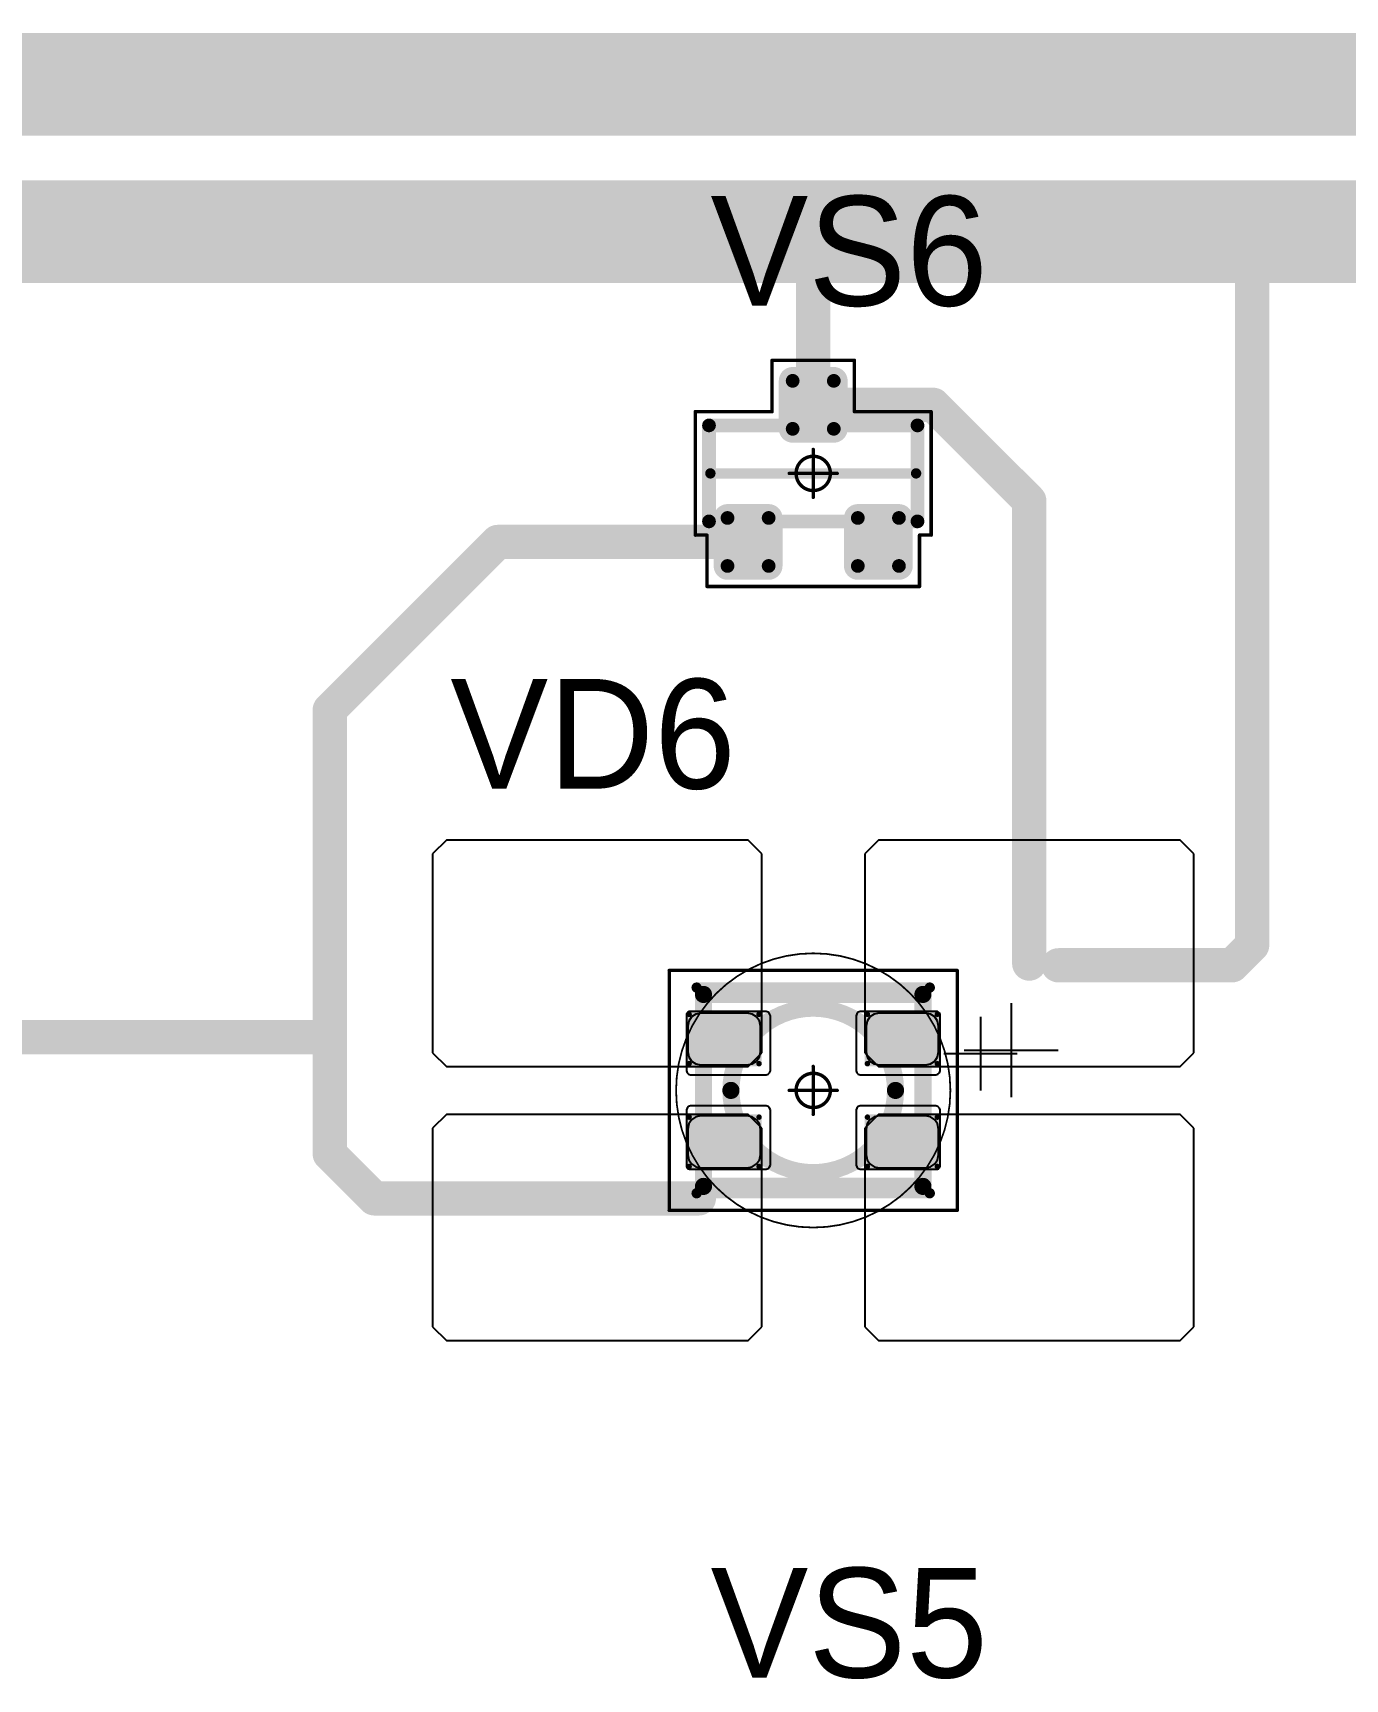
# Model space of a CAD drawing. Header units: millimetres. Extents: x 0 to 400, y 0 to 514.
# Drawn here: x 208.62 to 227.76, y 323.91 to 347.93 of the extents above; entities that cross this region are included whole.
import ezdxf

# ---------------------------------------------------------------- set-up
doc = ezdxf.new("R2010")
doc.units = ezdxf.units.MM
for name, color, linetype in [('Mechanical13', 56, 'Continuous'), ('Mechanical15', 56, 'Continuous'), ('Mechanical2', 216, 'Continuous'), ('TopLayer', 1, 'Continuous'), ('TopOverlay', 2, 'Continuous'), ('TopPaste', 8, 'Continuous'), ('TopSolder', 216, 'Continuous')]:
    doc.layers.add(name, color=color, linetype=linetype)

# ---------------------------------------------------------------- blocks, each defined once
blk = doc.blocks.new('SOT23_176')
at = {"layer": 'Mechanical13', "const_width": 0.2}
for points in [[(-0.7, 1.52), (0.7, 1.52)], [(-0.7, 1.52), (-0.7, -1.52)], [(0.7, 1.52), (0.7, -1.52)], [(-0.7, -1.52), (0.7, -1.52)]]:
    blk.add_lwpolyline(points, dxfattribs=at)
at = {"layer": 'Mechanical13', "const_width": 0.1}
for points in [[(-0.75, 1.52, 1), (-0.65, 1.52, 1)], [(-0.75, 1.52, 1), (-0.65, 1.52, 1)], [(0.65, 1.52, 1), (0.75, 1.52, 1)], [(0.65, 1.52, 1), (0.75, 1.52, 1)], [(-0.75, -1.52, 1), (-0.65, -1.52, 1)], [(-0.75, -1.52, 1), (-0.65, -1.52, 1)], [(0.65, -1.52, 1), (0.75, -1.52, 1)], [(0.65, -1.52, 1), (0.75, -1.52, 1)]]:
    blk.add_lwpolyline(points, format="xyb", close=True, dxfattribs=at)
at = {"layer": 'Mechanical15', "const_width": 0.05}
for points in [[(-0.9, 1.72), (-0.9, 1.55)], [(-0.9, 1.72), (0.9, 1.72)], [(0.9, 1.72), (0.9, 0.6)], [(-1.65, 1.55), (-1.65, -1.55)], [(-1.65, 1.55), (-0.9, 1.55)], [(0.9, 0.6), (1.65, 0.6)], [(1.65, 0.6), (1.65, -0.6)], [(0, 0.35), (0, -0.35)], [(-0.35, 0), (0.35, 0)], [(0.9, -0.6), (1.65, -0.6)], [(0.9, -0.6), (0.9, -1.72)], [(-1.65, -1.55), (-0.9, -1.55)], [(-0.9, -1.55), (-0.9, -1.72)], [(-0.9, -1.72), (0.9, -1.72)]]:
    blk.add_lwpolyline(points, dxfattribs=at)
at = {"layer": 'Mechanical15'}
for points, const_width in [([(-0.913, 1.72, 1), (-0.888, 1.72, 1)], 0.025), ([(-0.913, 1.72, 1), (-0.888, 1.72, 1)], 0.025), ([(0.888, 1.72, 1), (0.913, 1.72, 1)], 0.025), ([(0.888, 1.72, 1), (0.913, 1.72, 1)], 0.025), ([(-1.662, 1.55, 1), (-1.637, 1.55, 1)], 0.025), ([(-1.662, 1.55, 1), (-1.637, 1.55, 1)], 0.025), ([(-0.913, 1.55, 1), (-0.888, 1.55, 1)], 0.025), ([(-0.913, 1.55, 1), (-0.888, 1.55, 1)], 0.025), ([(0.888, 0.6, 1), (0.913, 0.6, 1)], 0.025), ([(0.888, 0.6, 1), (0.913, 0.6, 1)], 0.025), ([(1.637, 0.6, 1), (1.662, 0.6, 1)], 0.025), ([(1.637, 0.6, 1), (1.662, 0.6, 1)], 0.025), ([(0.25, 0, 1), (-0.25, 0, 1)], 0.05), ([(-0.012, 0.35, 1), (0.012, 0.35, 1)], 0.025), ([(-0.362, 0, 1), (-0.337, 0, 1)], 0.025), ([(-0.262, 0, 1), (-0.238, 0, 1)], 0.025), ([(0.238, 0, 1), (0.262, 0, 1)], 0.025), ([(0.337, 0, 1), (0.362, 0, 1)], 0.025), ([(-0.012, -0.35, 1), (0.012, -0.35, 1)], 0.025), ([(0.888, -0.6, 1), (0.913, -0.6, 1)], 0.025), ([(0.888, -0.6, 1), (0.913, -0.6, 1)], 0.025), ([(1.637, -0.6, 1), (1.662, -0.6, 1)], 0.025), ([(1.637, -0.6, 1), (1.662, -0.6, 1)], 0.025), ([(-1.662, -1.55, 1), (-1.637, -1.55, 1)], 0.025), ([(-1.662, -1.55, 1), (-1.637, -1.55, 1)], 0.025), ([(-0.913, -1.55, 1), (-0.888, -1.55, 1)], 0.025), ([(-0.913, -1.55, 1), (-0.888, -1.55, 1)], 0.025), ([(-0.913, -1.72, 1), (-0.888, -1.72, 1)], 0.025), ([(-0.913, -1.72, 1), (-0.888, -1.72, 1)], 0.025), ([(0.888, -1.72, 1), (0.913, -1.72, 1)], 0.025), ([(0.888, -1.72, 1), (0.913, -1.72, 1)], 0.025)]:
    blk.add_lwpolyline(points, format="xyb", close=True, dxfattribs=dict(at, const_width=const_width))
at = {"layer": 'TopLayer', "const_width": 0.1}
for points in [[(-1.4, 1.25, 1), (-1.3, 1.25, 1)], [(-0.7, 1.25, 1), (-0.6, 1.25, 1)], [(-1.4, 0.65, 1), (-1.3, 0.65, 1)], [(-0.7, 0.65, 1), (-0.6, 0.65, 1)], [(0.6, 0.3, 1), (0.7, 0.3, 1)], [(1.3, 0.3, 1), (1.4, 0.3, 1)], [(0.6, -0.3, 1), (0.7, -0.3, 1)], [(1.3, -0.3, 1), (1.4, -0.3, 1)], [(-1.4, -0.65, 1), (-1.3, -0.65, 1)], [(-0.7, -0.65, 1), (-0.6, -0.65, 1)], [(-1.4, -1.25, 1), (-1.3, -1.25, 1)], [(-0.7, -1.25, 1), (-0.6, -1.25, 1)]]:
    blk.add_lwpolyline(points, format="xyb", close=True, dxfattribs=at)
at = {"layer": 'TopLayer'}
for points in [[(-1.45, 1.25), (-1.45, 0.65), (-0.55, 1.25), (-0.55, 0.65)], [(-1.35, 1.35), (-1.35, 0.55), (-0.65, 1.35), (-0.65, 0.55)], [(0.55, 0.3), (0.55, -0.3), (1.45, 0.3), (1.45, -0.3)], [(0.65, 0.4), (0.65, -0.4), (1.35, 0.4), (1.35, -0.4)], [(-1.45, -0.65), (-1.45, -1.25), (-0.55, -0.65), (-0.55, -1.25)], [(-1.35, -0.55), (-1.35, -1.35), (-0.65, -0.55), (-0.65, -1.35)]]:
    blk.add_solid(points, dxfattribs=at)
at = {"layer": 'TopOverlay', "const_width": 0.15}
blk.add_lwpolyline([(0, 1.5), (0, -1.5)], dxfattribs=at)
at = {"layer": 'TopOverlay', "const_width": 0.075}
for points in [[(-0.038, 1.5, 1), (0.038, 1.5, 1)], [(-0.038, -1.5, 1), (0.038, -1.5, 1)]]:
    blk.add_lwpolyline(points, format="xyb", close=True, dxfattribs=at)
at = {"layer": 'TopPaste', "const_width": 0.075}
for points in [[(-1.387, 1.25, 1), (-1.313, 1.25, 1)], [(-0.687, 1.25, 1), (-0.613, 1.25, 1)], [(-1.387, 0.65, 1), (-1.313, 0.65, 1)], [(-0.687, 0.65, 1), (-0.613, 0.65, 1)], [(0.613, 0.3, 1), (0.687, 0.3, 1)], [(1.313, 0.3, 1), (1.387, 0.3, 1)], [(0.613, -0.3, 1), (0.687, -0.3, 1)], [(1.313, -0.3, 1), (1.387, -0.3, 1)], [(-1.387, -0.65, 1), (-1.313, -0.65, 1)], [(-0.687, -0.65, 1), (-0.613, -0.65, 1)], [(-1.387, -1.25, 1), (-1.313, -1.25, 1)], [(-0.687, -1.25, 1), (-0.613, -1.25, 1)]]:
    blk.add_lwpolyline(points, format="xyb", close=True, dxfattribs=at)
at = {"layer": 'TopPaste'}
for points in [[(-1.425, 1.25), (-1.425, 0.65), (-0.575, 1.25), (-0.575, 0.65)], [(-1.35, 1.325), (-1.35, 0.575), (-0.65, 1.325), (-0.65, 0.575)], [(0.575, 0.3), (0.575, -0.3), (1.425, 0.3), (1.425, -0.3)], [(0.65, 0.375), (0.65, -0.375), (1.35, 0.375), (1.35, -0.375)], [(-1.425, -0.65), (-1.425, -1.25), (-0.575, -0.65), (-0.575, -1.25)], [(-1.35, -0.575), (-1.35, -1.325), (-0.65, -0.575), (-0.65, -1.325)]]:
    blk.add_solid(points, dxfattribs=at)
at = {"layer": 'TopSolder', "const_width": 0.202}
for points in [[(-1.451, 1.25, 1), (-1.249, 1.25, 1)], [(-0.751, 1.25, 1), (-0.549, 1.25, 1)], [(-1.451, 0.65, 1), (-1.249, 0.65, 1)], [(-0.751, 0.65, 1), (-0.549, 0.65, 1)], [(0.549, 0.3, 1), (0.751, 0.3, 1)], [(1.249, 0.3, 1), (1.451, 0.3, 1)], [(0.549, -0.3, 1), (0.751, -0.3, 1)], [(1.249, -0.3, 1), (1.451, -0.3, 1)], [(-1.451, -0.65, 1), (-1.249, -0.65, 1)], [(-0.751, -0.65, 1), (-0.549, -0.65, 1)], [(-1.451, -1.25, 1), (-1.249, -1.25, 1)], [(-0.751, -1.25, 1), (-0.549, -1.25, 1)]]:
    blk.add_lwpolyline(points, format="xyb", close=True, dxfattribs=at)
at = {"layer": 'TopSolder'}
for points in [[(-1.35, 1.452), (-1.35, 0.448), (-0.65, 1.452), (-0.65, 0.448)], [(-1.552, 1.25), (-1.552, 0.65), (-0.448, 1.25), (-0.448, 0.65)], [(0.65, 0.502), (0.65, -0.502), (1.35, 0.502), (1.35, -0.502)], [(0.448, 0.3), (0.448, -0.3), (1.552, 0.3), (1.552, -0.3)], [(-1.35, -0.448), (-1.35, -1.452), (-0.65, -0.448), (-0.65, -1.452)], [(-1.552, -0.65), (-1.552, -1.25), (-0.448, -0.65), (-0.448, -1.25)]]:
    blk.add_solid(points, dxfattribs=at)
blk = doc.blocks.new('E65F_349')
at = {"layer": 'Mechanical13'}
for p, q in [((2.441, 1.071), (2.441, 0)), ((1.905, 0.536), (2.976, 0.536))]:
    blk.add_line(p, q, dxfattribs=at)
at = {"layer": 'Mechanical13', "const_width": 0.25}
for points in [[(-1.6, -1.4), (-1.6, 1.4)], [(-1.6, 1.4), (1.6, 1.4)], [(1.6, -1.4), (1.6, 1.4)], [(-1.6, -1.4), (1.6, -1.4)]]:
    blk.add_lwpolyline(points, dxfattribs=at)
at = {"layer": 'Mechanical13'}
for points, const_width in [([(-1.663, 1.4, 1), (-1.538, 1.4, 1)], 0.125), ([(-1.663, 1.4, 1), (-1.538, 1.4, 1)], 0.125), ([(1.537, 1.4, 1), (1.662, 1.4, 1)], 0.125), ([(1.537, 1.4, 1), (1.662, 1.4, 1)], 0.125), ([(1.2, 0, 1), (-1.2, 0, 1)], 0.25), ([(-1.263, 0, 1), (-1.138, 0, 1)], 0.125), ([(1.137, 0, 1), (1.262, 0, 1)], 0.125), ([(-1.663, -1.4, 1), (-1.538, -1.4, 1)], 0.125), ([(-1.663, -1.4, 1), (-1.538, -1.4, 1)], 0.125), ([(1.537, -1.4, 1), (1.662, -1.4, 1)], 0.125), ([(1.537, -1.4, 1), (1.662, -1.4, 1)], 0.125)]:
    blk.add_lwpolyline(points, format="xyb", close=True, dxfattribs=dict(at, const_width=const_width))
at = {"layer": 'Mechanical15', "const_width": 0.05}
for points in [[(-2.1, 1.75), (2.1, 1.75)], [(-2.1, -1.75), (-2.1, 1.75)], [(2.1, -1.75), (2.1, 1.75)], [(0, -0.35), (0, 0.35)], [(0, -0.35), (0, 0.35)], [(-0.35, 0), (0.35, 0)], [(-0.35, 0), (0.35, 0)], [(-2.1, -1.75), (2.1, -1.75)]]:
    blk.add_lwpolyline(points, dxfattribs=at)
at = {"layer": 'Mechanical15'}
for points, const_width in [([(-2.113, 1.75, 1), (-2.088, 1.75, 1)], 0.025), ([(-2.113, 1.75, 1), (-2.088, 1.75, 1)], 0.025), ([(2.087, 1.75, 1), (2.112, 1.75, 1)], 0.025), ([(2.087, 1.75, 1), (2.112, 1.75, 1)], 0.025), ([(0.25, 0, 1), (-0.25, 0, 1)], 0.05), ([(0.25, 0, 1), (-0.25, 0, 1)], 0.05), ([(-0.013, 0.35, 1), (0.012, 0.35, 1)], 0.025), ([(-0.013, 0.35, 1), (0.012, 0.35, 1)], 0.025), ([(-0.363, 0, 1), (-0.338, 0, 1)], 0.025), ([(-0.363, 0, 1), (-0.338, 0, 1)], 0.025), ([(-0.263, 0, 1), (-0.238, 0, 1)], 0.025), ([(-0.263, 0, 1), (-0.238, 0, 1)], 0.025), ([(0.237, 0, 1), (0.262, 0, 1)], 0.025), ([(0.237, 0, 1), (0.262, 0, 1)], 0.025), ([(0.337, 0, 1), (0.362, 0, 1)], 0.025), ([(0.337, 0, 1), (0.362, 0, 1)], 0.025), ([(-0.013, -0.35, 1), (0.012, -0.35, 1)], 0.025), ([(-0.013, -0.35, 1), (0.012, -0.35, 1)], 0.025), ([(-2.113, -1.75, 1), (-2.088, -1.75, 1)], 0.025), ([(-2.113, -1.75, 1), (-2.088, -1.75, 1)], 0.025), ([(2.087, -1.75, 1), (2.112, -1.75, 1)], 0.025), ([(2.087, -1.75, 1), (2.112, -1.75, 1)], 0.025)]:
    blk.add_lwpolyline(points, format="xyb", close=True, dxfattribs=dict(at, const_width=const_width))
at = {"layer": 'TopLayer'}
for p, q in [((-5.35, 3.65), (-5.55, 3.45)), ((-0.95, 3.65), (-5.35, 3.65)), ((-5.35, 3.65), (-5.35, 3.65)), ((-0.75, 3.45), (-0.95, 3.65)), ((0.95, 3.65), (0.75, 3.45)), ((5.35, 3.65), (0.95, 3.65)), ((0.95, 3.65), (0.95, 3.65)), ((5.55, 3.45), (5.35, 3.65)), ((-5.55, 3.45), (-5.55, 3.45)), ((-5.55, 3.45), (-5.55, 0.55)), ((-0.75, 0.55), (-0.75, 3.45)), ((0.75, 3.45), (0.75, 3.45)), ((0.75, 3.45), (0.75, 0.55)), ((5.55, 0.55), (5.55, 3.45)), ((-5.55, 0.55), (-5.35, 0.35)), ((-0.95, 0.35), (-0.75, 0.55)), ((0.75, 0.55), (0.95, 0.35)), ((5.35, 0.35), (5.55, 0.55)), ((-5.35, 0.35), (-0.95, 0.35)), ((0.95, 0.35), (5.35, 0.35)), ((-5.35, -0.35), (-5.55, -0.55)), ((-0.95, -0.35), (-5.35, -0.35)), ((-5.35, -0.35), (-5.35, -0.35)), ((-0.75, -0.55), (-0.95, -0.35)), ((0.95, -0.35), (0.75, -0.55)), ((5.35, -0.35), (0.95, -0.35)), ((0.95, -0.35), (0.95, -0.35)), ((5.55, -0.55), (5.35, -0.35)), ((-5.55, -0.55), (-5.55, -0.55)), ((-5.55, -0.55), (-5.55, -3.45)), ((-0.75, -3.45), (-0.75, -0.55)), ((0.75, -0.55), (0.75, -0.55)), ((0.75, -0.55), (0.75, -3.45)), ((5.55, -3.45), (5.55, -0.55)), ((-5.55, -3.45), (-5.35, -3.65)), ((-0.95, -3.65), (-0.75, -3.45)), ((0.75, -3.45), (0.95, -3.65)), ((5.35, -3.65), (5.55, -3.45)), ((-5.35, -3.65), (-0.95, -3.65)), ((0.95, -3.65), (5.35, -3.65))]:
    blk.add_line(p, q, dxfattribs=at)
at = {"layer": 'TopLayer', "const_width": 0.04}
for points in [[(-1.83, 1.11, 1), (-1.79, 1.11, 1)], [(-0.81, 1.11, 1), (-0.77, 1.11, 1)], [(0.77, 1.11, 1), (0.81, 1.11, 1)], [(1.79, 1.11, 1), (1.83, 1.11, 1)], [(-1.83, 0.39, 1), (-1.79, 0.39, 1)], [(-0.81, 0.39, 1), (-0.77, 0.39, 1)], [(0.77, 0.39, 1), (0.81, 0.39, 1)], [(1.79, 0.39, 1), (1.83, 0.39, 1)], [(-1.83, -0.39, 1), (-1.79, -0.39, 1)], [(-0.81, -0.39, 1), (-0.77, -0.39, 1)], [(0.77, -0.39, 1), (0.81, -0.39, 1)], [(1.79, -0.39, 1), (1.83, -0.39, 1)], [(-1.83, -1.11, 1), (-1.79, -1.11, 1)], [(-0.81, -1.11, 1), (-0.77, -1.11, 1)], [(0.77, -1.11, 1), (0.81, -1.11, 1)], [(1.79, -1.11, 1), (1.83, -1.11, 1)]]:
    blk.add_lwpolyline(points, format="xyb", close=True, dxfattribs=at)
at = {"layer": 'TopLayer'}
for points in [[(-1.85, 1.11), (-1.85, 0.39), (-0.75, 1.11), (-0.75, 0.39)], [(-1.81, 1.15), (-1.81, 0.35), (-0.79, 1.15), (-0.79, 0.35)], [(0.75, 1.11), (0.75, 0.39), (1.85, 1.11), (1.85, 0.39)], [(0.79, 1.15), (0.79, 0.35), (1.81, 1.15), (1.81, 0.35)], [(-1.85, -0.39), (-1.85, -1.11), (-0.75, -0.39), (-0.75, -1.11)], [(-1.81, -0.35), (-1.81, -1.15), (-0.79, -0.35), (-0.79, -1.15)], [(0.75, -0.39), (0.75, -1.11), (1.85, -0.39), (1.85, -1.11)], [(0.79, -0.35), (0.79, -1.15), (1.81, -0.35), (1.81, -1.15)]]:
    blk.add_solid(points, dxfattribs=at)
at = {"layer": 'TopOverlay'}
for p, q in [((2.886, 1.271), (2.886, -0.1)), ((2.2, 0.586), (3.571, 0.586))]:
    blk.add_line(p, q, dxfattribs=at)
at = {"layer": 'TopOverlay', "const_width": 0.15}
for points in [[(-1.7, 1.5), (1.7, 1.5)], [(-1.7, -1.5), (1.7, -1.5)]]:
    blk.add_lwpolyline(points, dxfattribs=at)
at = {"layer": 'TopOverlay', "const_width": 0.075}
for points in [[(-1.738, 1.5, 1), (-1.663, 1.5, 1)], [(1.662, 1.5, 1), (1.737, 1.5, 1)], [(-1.738, -1.5, 1), (-1.663, -1.5, 1)], [(1.662, -1.5, 1), (1.737, -1.5, 1)]]:
    blk.add_lwpolyline(points, format="xyb", close=True, dxfattribs=at)
at = {"layer": 'TopPaste'}
for p, q in [((-1.814, 1.011), (-1.829, 0.938)), ((-1.773, 1.073), (-1.814, 1.011)), ((-1.711, 1.114), (-1.773, 1.073)), ((-1.638, 1.129), (-1.711, 1.114)), ((-0.963, 1.129), (-1.638, 1.129)), ((-0.889, 1.114), (-0.963, 1.129)), ((-0.827, 1.073), (-0.889, 1.114)), ((-0.786, 1.011), (-0.827, 1.073)), ((-0.771, 0.938), (-0.786, 1.011)), ((0.786, 1.011), (0.771, 0.938)), ((0.827, 1.073), (0.786, 1.011)), ((0.889, 1.114), (0.827, 1.073)), ((0.962, 1.129), (0.889, 1.114)), ((1.637, 1.129), (0.962, 1.129)), ((1.711, 1.114), (1.637, 1.129)), ((1.773, 1.073), (1.711, 1.114)), ((1.814, 1.011), (1.773, 1.073)), ((1.829, 0.938), (1.814, 1.011)), ((-1.829, 0.938), (-1.829, 0.563)), ((-0.771, 0.563), (-0.771, 0.938)), ((0.771, 0.938), (0.771, 0.563)), ((1.829, 0.563), (1.829, 0.938)), ((-1.829, 0.563), (-1.814, 0.489)), ((-1.814, 0.489), (-1.773, 0.427)), ((-0.827, 0.427), (-0.786, 0.489)), ((-0.786, 0.489), (-0.771, 0.563)), ((0.771, 0.563), (0.786, 0.489)), ((0.786, 0.489), (0.827, 0.427)), ((1.773, 0.427), (1.814, 0.489)), ((1.814, 0.489), (1.829, 0.563)), ((-1.773, 0.427), (-1.711, 0.386)), ((-1.711, 0.386), (-1.638, 0.371)), ((-1.638, 0.371), (-0.963, 0.371)), ((-0.963, 0.371), (-0.889, 0.386)), ((-0.889, 0.386), (-0.827, 0.427)), ((0.827, 0.427), (0.889, 0.386)), ((0.889, 0.386), (0.962, 0.371)), ((0.962, 0.371), (1.637, 0.371)), ((1.637, 0.371), (1.711, 0.386)), ((1.711, 0.386), (1.773, 0.427)), ((-1.773, -0.427), (-1.814, -0.489)), ((-1.711, -0.386), (-1.773, -0.427)), ((-1.638, -0.371), (-1.711, -0.386)), ((-0.963, -0.371), (-1.638, -0.371)), ((-0.889, -0.386), (-0.963, -0.371)), ((-0.827, -0.427), (-0.889, -0.386)), ((-0.786, -0.489), (-0.827, -0.427)), ((0.827, -0.427), (0.786, -0.489)), ((0.889, -0.386), (0.827, -0.427)), ((0.962, -0.371), (0.889, -0.386)), ((1.637, -0.371), (0.962, -0.371)), ((1.711, -0.386), (1.637, -0.371)), ((1.773, -0.427), (1.711, -0.386)), ((1.814, -0.489), (1.773, -0.427)), ((-1.814, -0.489), (-1.829, -0.563)), ((-1.829, -0.563), (-1.829, -0.938)), ((-0.771, -0.563), (-0.786, -0.489)), ((-0.771, -0.938), (-0.771, -0.563)), ((0.786, -0.489), (0.771, -0.563)), ((0.771, -0.563), (0.771, -0.938)), ((1.829, -0.563), (1.814, -0.489)), ((1.829, -0.938), (1.829, -0.563)), ((-1.829, -0.938), (-1.814, -1.011)), ((-0.786, -1.011), (-0.771, -0.938)), ((0.771, -0.938), (0.786, -1.011)), ((1.814, -1.011), (1.829, -0.938)), ((-1.814, -1.011), (-1.773, -1.073)), ((-1.773, -1.073), (-1.711, -1.114)), ((-1.711, -1.114), (-1.638, -1.129)), ((-1.638, -1.129), (-0.963, -1.129)), ((-0.963, -1.129), (-0.889, -1.114)), ((-0.889, -1.114), (-0.827, -1.073)), ((-0.827, -1.073), (-0.786, -1.011)), ((0.786, -1.011), (0.827, -1.073)), ((0.827, -1.073), (0.889, -1.114)), ((0.889, -1.114), (0.962, -1.129)), ((0.962, -1.129), (1.637, -1.129)), ((1.637, -1.129), (1.711, -1.114)), ((1.711, -1.114), (1.773, -1.073)), ((1.773, -1.073), (1.814, -1.011))]:
    blk.add_line(p, q, dxfattribs=at)
at = {"layer": 'TopSolder'}
for p, q in [((-1.842, 1.129), (-1.85, 1.111)), ((-1.85, 1.111), (-1.85, 1.101)), ((-1.85, 1.101), (-1.85, 1.101)), ((-1.85, 1.101), (-1.85, 0.301)), ((-1.828, 1.143), (-1.842, 1.129)), ((-1.81, 1.151), (-1.828, 1.143)), ((-1.8, 1.151), (-1.81, 1.151)), ((-0.7, 1.151), (-1.8, 1.151)), ((-0.685, 1.151), (-0.7, 1.151)), ((-0.7, 1.151), (-0.7, 1.151)), ((-0.658, 1.139), (-0.685, 1.151)), ((-0.636, 1.118), (-0.658, 1.139)), ((-0.625, 1.09), (-0.636, 1.118)), ((-0.625, 1.076), (-0.625, 1.09)), ((-0.625, 0.301), (-0.625, 1.076)), ((0.636, 1.118), (0.625, 1.09)), ((0.625, 1.09), (0.625, 1.076)), ((0.625, 1.076), (0.625, 1.076)), ((0.625, 1.076), (0.625, 0.301)), ((0.657, 1.139), (0.636, 1.118)), ((0.685, 1.151), (0.657, 1.139)), ((0.7, 1.151), (0.685, 1.151)), ((1.8, 1.151), (0.7, 1.151)), ((1.81, 1.151), (1.8, 1.151)), ((1.8, 1.151), (1.8, 1.151)), ((1.828, 1.143), (1.81, 1.151)), ((1.842, 1.129), (1.828, 1.143)), ((1.85, 1.111), (1.842, 1.129)), ((1.85, 1.101), (1.85, 1.111)), ((1.85, 0.301), (1.85, 1.101)), ((-1.85, 0.301), (-1.85, 0.286)), ((-1.85, 0.286), (-1.839, 0.258)), ((-1.839, 0.258), (-1.818, 0.237)), ((-0.658, 0.237), (-0.636, 0.258)), ((-0.636, 0.258), (-0.625, 0.286)), ((-0.625, 0.286), (-0.625, 0.301)), ((-0.625, 0.301), (-0.625, 0.301)), ((0.625, 0.301), (0.625, 0.286)), ((0.625, 0.286), (0.636, 0.258)), ((0.636, 0.258), (0.657, 0.237)), ((1.817, 0.237), (1.839, 0.258)), ((1.839, 0.258), (1.85, 0.286)), ((1.85, 0.286), (1.85, 0.301)), ((1.85, 0.301), (1.85, 0.301)), ((-1.818, 0.237), (-1.79, 0.226)), ((-1.79, 0.226), (-1.775, 0.226)), ((-1.775, 0.226), (-1.775, 0.226)), ((-1.775, 0.226), (-0.7, 0.226)), ((-0.7, 0.226), (-0.685, 0.226)), ((-0.685, 0.226), (-0.658, 0.237)), ((0.657, 0.237), (0.685, 0.226)), ((0.685, 0.226), (0.7, 0.226)), ((0.7, 0.226), (0.7, 0.226)), ((0.7, 0.226), (1.775, 0.226)), ((1.775, 0.226), (1.79, 0.226)), ((1.79, 0.226), (1.817, 0.237)), ((-1.818, -0.236), (-1.839, -0.257)), ((-1.79, -0.224), (-1.818, -0.236)), ((-1.775, -0.224), (-1.79, -0.224)), ((-0.7, -0.224), (-1.775, -0.224)), ((-0.685, -0.224), (-0.7, -0.224)), ((-0.7, -0.224), (-0.7, -0.224)), ((-0.658, -0.236), (-0.685, -0.224)), ((-0.636, -0.257), (-0.658, -0.236)), ((0.657, -0.236), (0.636, -0.257)), ((0.685, -0.224), (0.657, -0.236)), ((0.7, -0.224), (0.685, -0.224)), ((1.775, -0.224), (0.7, -0.224)), ((1.79, -0.224), (1.775, -0.224)), ((1.775, -0.224), (1.775, -0.224)), ((1.817, -0.236), (1.79, -0.224)), ((1.839, -0.257), (1.817, -0.236)), ((-1.839, -0.257), (-1.85, -0.285)), ((-1.85, -0.285), (-1.85, -0.299)), ((-1.85, -0.299), (-1.85, -0.299)), ((-1.85, -0.299), (-1.85, -1.099)), ((-0.625, -0.285), (-0.636, -0.257)), ((-0.625, -0.299), (-0.625, -0.285)), ((-0.625, -1.074), (-0.625, -0.299)), ((0.636, -0.257), (0.625, -0.285)), ((0.625, -0.285), (0.625, -0.299)), ((0.625, -0.299), (0.625, -0.299)), ((0.625, -0.299), (0.625, -1.074)), ((1.85, -0.285), (1.839, -0.257)), ((1.85, -0.299), (1.85, -0.285)), ((1.85, -1.099), (1.85, -0.299)), ((-1.85, -1.099), (-1.85, -1.109)), ((-1.85, -1.109), (-1.842, -1.128)), ((-1.842, -1.128), (-1.828, -1.142)), ((-1.828, -1.142), (-1.81, -1.149)), ((-1.81, -1.149), (-1.8, -1.149)), ((-1.8, -1.149), (-0.7, -1.149)), ((-1.8, -1.149), (-1.8, -1.149)), ((-0.7, -1.149), (-0.685, -1.149)), ((-0.685, -1.149), (-0.658, -1.138)), ((-0.658, -1.138), (-0.636, -1.117)), ((-0.636, -1.117), (-0.625, -1.089)), ((-0.625, -1.089), (-0.625, -1.074)), ((-0.625, -1.074), (-0.625, -1.074)), ((0.625, -1.074), (0.625, -1.089)), ((0.625, -1.089), (0.636, -1.117)), ((0.636, -1.117), (0.657, -1.138)), ((0.657, -1.138), (0.685, -1.149)), ((0.685, -1.149), (0.7, -1.149)), ((0.7, -1.149), (1.8, -1.149)), ((0.7, -1.149), (0.7, -1.149)), ((1.8, -1.149), (1.81, -1.149)), ((1.81, -1.149), (1.828, -1.142)), ((1.828, -1.142), (1.842, -1.128)), ((1.842, -1.128), (1.85, -1.109)), ((1.85, -1.109), (1.85, -1.099)), ((1.85, -1.099), (1.85, -1.099))]:
    blk.add_line(p, q, dxfattribs=at)

msp = doc.modelspace()

# ---------------------------------------------------------------- linework, layer by layer
at = {"layer": 'Mechanical2'}
for points, const_width in [([(222, 332.5, 1), (218, 332.5, 1)], 0.0254), ([(220, 334.5, 1), (220, 334.5, 1)], 0.0005), ([(217.994, 332.5, 1), (218.006, 332.5, 1)], 0.0127), ([(218, 332.5, 1), (218, 332.5, 1)], 0.0005), ([(221.994, 332.5, 1), (222.006, 332.5, 1)], 0.0127), ([(222, 332.5, 1), (222, 332.5, 1)], 0.0005), ([(220, 330.5, 1), (220, 330.5, 1)], 0.0005)]:
    msp.add_lwpolyline(points, format="xyb", close=True, dxfattribs=dict(at, const_width=const_width))
at = {"layer": 'Mechanical2', "const_width": 0.001}
for points in [[(220, 330.5), (220, 334.5)], [(218, 332.5), (222, 332.5)]]:
    msp.add_lwpolyline(points, dxfattribs=at)
at = {"layer": 'TopLayer'}
for points, const_width in [([(184.325, 347.175), (241.7, 347.175)], 1.5), ([(166.4, 345.025), (219.925, 345.025)], 1.5), ([(219.925, 345.025), (226.4, 345.025)], 1.5), ([(226.4, 345.025), (240.95, 345.025)], 1.5), ([(219.925, 345.025), (220, 344.95)], 0.5), ([(220, 342.5), (220, 344.95)], 0.5), ([(226.4, 334.618), (226.4, 345.025)], 0.5), ([(220, 342.5), (221.75, 342.5)], 0.5), ([(221.75, 342.5), (223.15, 341.1)], 0.5), ([(223.15, 334.35), (223.15, 341.1)], 0.5), ([(212.95, 338.05), (215.4, 340.5)], 0.5), ([(215.4, 340.5), (219.05, 340.5)], 0.5), ([(212.95, 331.575), (212.95, 338.05)], 0.5), ([(226.107, 334.325), (226.4, 334.618)], 0.5), ([(223.575, 334.325), (226.107, 334.325)], 0.5), ([(201.743, 333.275), (212.8, 333.275)], 0.5), ([(212.95, 331.575), (213.6, 330.925)], 0.5), ([(213.6, 330.925), (218.332, 330.925)], 0.5)]:
    msp.add_lwpolyline(points, dxfattribs=dict(at, const_width=const_width))
for points, const_width in [([(219.55, 345.025, 1), (220.3, 345.025, 1)], 0.75), ([(219.55, 345.025, 1), (220.3, 345.025, 1)], 0.75), ([(226.025, 345.025, 1), (226.775, 345.025, 1)], 0.75), ([(226.025, 345.025, 1), (226.775, 345.025, 1)], 0.75), ([(219.8, 345.025, 1), (220.05, 345.025, 1)], 0.25), ([(219.875, 344.95, 1), (220.125, 344.95, 1)], 0.25), ([(219.875, 344.95, 1), (220.125, 344.95, 1)], 0.25), ([(226.275, 345.025, 1), (226.525, 345.025, 1)], 0.25), ([(219.875, 342.5, 1), (220.125, 342.5, 1)], 0.25), ([(219.875, 342.5, 1), (220.125, 342.5, 1)], 0.25), ([(221.625, 342.5, 1), (221.875, 342.5, 1)], 0.25), ([(221.625, 342.5, 1), (221.875, 342.5, 1)], 0.25), ([(223.025, 341.1, 1), (223.275, 341.1, 1)], 0.25), ([(223.025, 341.1, 1), (223.275, 341.1, 1)], 0.25), ([(215.275, 340.5, 1), (215.525, 340.5, 1)], 0.25), ([(215.275, 340.5, 1), (215.525, 340.5, 1)], 0.25), ([(218.925, 340.5, 1), (219.175, 340.5, 1)], 0.25), ([(212.825, 338.05, 1), (213.075, 338.05, 1)], 0.25), ([(212.825, 338.05, 1), (213.075, 338.05, 1)], 0.25), ([(226.275, 334.618, 1), (226.525, 334.618, 1)], 0.25), ([(226.275, 334.618, 1), (226.525, 334.618, 1)], 0.25), ([(223.025, 334.35, 1), (223.275, 334.35, 1)], 0.25), ([(223.45, 334.325, 1), (223.7, 334.325, 1)], 0.25), ([(225.982, 334.325, 1), (226.232, 334.325, 1)], 0.25), ([(225.982, 334.325, 1), (226.232, 334.325, 1)], 0.25), ([(212.675, 333.275, 1), (212.925, 333.275, 1)], 0.25), ([(212.825, 331.575, 1), (213.075, 331.575, 1)], 0.25), ([(212.825, 331.575, 1), (213.075, 331.575, 1)], 0.25), ([(213.475, 330.925, 1), (213.725, 330.925, 1)], 0.25), ([(213.475, 330.925, 1), (213.725, 330.925, 1)], 0.25), ([(218.207, 330.925, 1), (218.457, 330.925, 1)], 0.25)]:
    msp.add_lwpolyline(points, format="xyb", close=True, dxfattribs=dict(at, const_width=const_width))

# ---------------------------------------------------------------- block references
for name, p, rotation in [('SOT23_176', (220, 341.5), 90), ('E65F_349', (220, 332.5), 360)]:
    msp.add_blockref(name, p, dxfattribs=dict(rotation=rotation))

# ---------------------------------------------------------------- texts
at = {"layer": 'TopOverlay'}
for s, p in [('VS6', (218.501, 343.946)), ('VD6', (214.708, 336.902)), ('VS5', (218.502, 323.936))]:
    msp.add_text(s, height=1.6, dxfattribs=at).set_placement(p)

doc.saveas('drawing.dxf')
